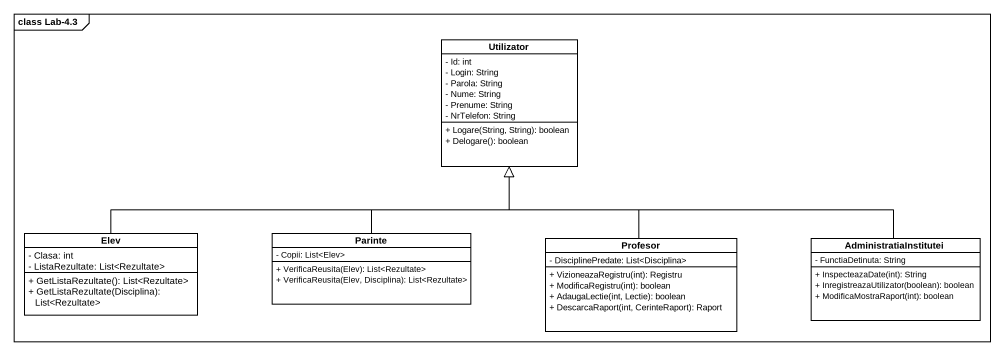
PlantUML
@startuml
mainframe class Lab-4.3
hide circle
hide empty members
skinparam classAttributeIconSize 0
class Utilizator {
  - Id: int
  - Login: String
  - Parola: String
  - Nume: String
  - Prenume: String
  - NrTelefon: String
  + Logare(String, String): boolean
  + Delogare(): boolean
}
class Elev {
  - Clasa: int
  - ListaRezultate: List<Rezultate>
  + GetListaRezultate(): List<Rezultate>
  + GetListaRezultate(Disciplina): List<Rezultate>
}
class Parinte {
  - Copii: List<Elev>
  + VerificaReusita(Elev): List<Rezultate>
  + VerificaReusita(Elev, Disciplina): List<Rezultate>
}
class Profesor {
  - DisciplinePredate: List<Disciplina>
  + VizioneazaRegistru(int): Registru
  + ModificaRegistru(int): boolean
  + AdaugaLectie(int, Lectie): boolean
  + DescarcaRaport(int, CerinteRaport): Raport
}
class AdministratiaInstitutei {
  - FunctiaDetinuta: String
  + InspecteazaDate(int): String
  + InregistreazaUtilizator(boolean): boolean
  + ModificaMostraRaport(int): boolean
}
Elev -right-|> Utilizator
Parinte -up-|> Utilizator
Profesor -up-|> Utilizator
AdministratiaInstitutei -left-|> Utilizator
@enduml
